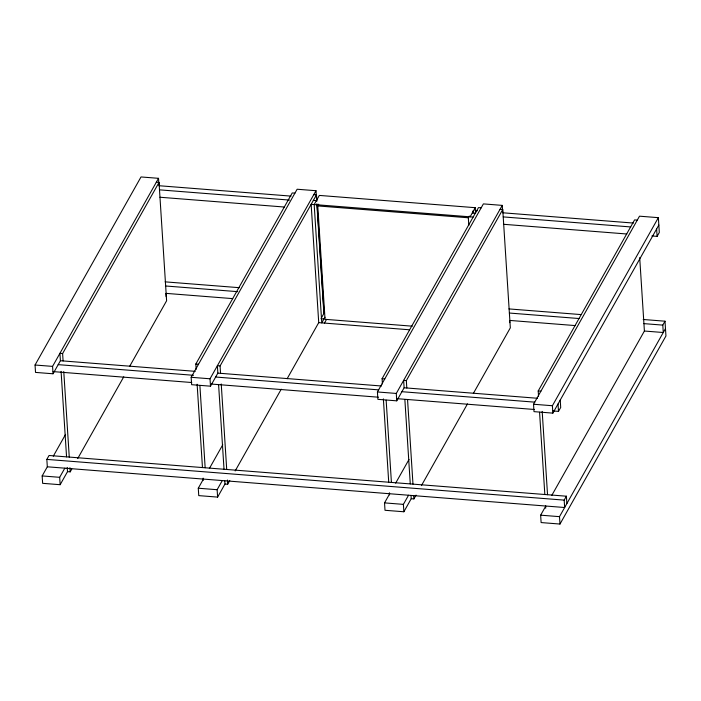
<?xml version="1.0" encoding="UTF-8"?>
<svg xmlns="http://www.w3.org/2000/svg" width="701" height="701" viewBox="0 0 701 701"><rect width="100%" height="100%" fill="white"/><g stroke="black" fill="none" stroke-linecap="round" stroke-linejoin="round"><path stroke-width="1.05" d="M156.323 182.242L159.022 182.453L62.617 353.541L59.927 353.33L60.4 360.726L53.039 373.782L35.523 372.406L35.05 365.011L141.015 176.95L158.531 178.326L159.004 185.721L291.055 196.114M53.039 373.782L52.566 366.386L158.531 178.326M67.235 467.427L67.506 471.65L60.155 484.706L42.638 483.331L42.165 475.935L47.317 466.796L46.836 459.4L49.044 455.484L566.39 496.203L566.864 503.598M53.267 456.22L65.587 434.366M60.155 484.706L59.673 477.32L64.825 468.172M67.506 471.65L70.205 471.861L71.809 469.013M77.706 458.559L123.762 376.814M129.65 366.36L166.61 300.773L159.022 182.453M196.166 369.313L195.824 364.029L292.229 192.941L294.919 193.152M313.785 194.641L316.484 194.852L220.079 365.94L217.38 365.72L217.853 373.116L210.502 386.181L191.636 384.691L191.163 377.296L297.128 189.235L315.993 190.716L316.265 194.948M210.502 386.181L210.028 378.785L315.993 190.716M412.311 326.184L325.036 319.314L317.763 205.928L318.745 204.184M224.767 480.877L224.968 484.04L217.608 497.105L198.751 495.616L198.278 488.22L203.43 479.081M209.38 468.513L222.769 444.749M217.608 497.105L217.135 489.71L222.287 480.571M224.968 484.04L227.667 484.26L229.805 480.457M235.168 470.949L281.232 389.186M287.13 378.733L318.727 322.635L311.148 204.315L473.149 217.073M321.426 317.851L324.064 313.172L317.089 204.359M324.949 317.22L321.759 322.881L314.179 204.561L319.323 195.413L475.269 207.689L475.62 213.122M324.458 323.091L326.517 319.437M468.811 225.407L468.321 217.774L469.302 216.039M470.117 216.828L475.269 207.689M382.422 383.973L382.089 378.689L478.485 207.601L481.184 207.811M500.041 209.301L502.74 209.511L406.335 380.599L403.645 380.38L404.118 387.776L396.757 400.841L377.892 399.351L377.418 391.964L483.392 203.895L502.249 205.384L502.722 212.78L633.441 223.067M396.757 400.841L396.284 393.445L502.249 205.384M411.023 495.537L411.224 498.709L403.872 511.765L385.007 510.284L384.534 502.889L389.686 493.741M395.644 483.173L409.034 459.409M403.872 511.765L403.39 504.37L408.543 495.23M411.224 498.709L413.923 498.919L416.061 495.116M421.424 485.609L467.479 403.872M473.368 393.41L510.328 327.831L502.74 209.511M538.534 396.258L538.202 390.974L634.598 219.886L637.297 220.105M658.835 225.065L552.87 413.126L534.004 411.645L533.531 404.249L639.505 216.18L658.362 217.669L659.308 232.46L657.1 236.377L651.869 235.965M552.87 413.126L552.397 405.73L658.362 217.669M553.036 410.952L558.495 411.382L560.704 407.465L560.23 400.069M643.176 319.481L665.004 321.198L665.95 335.989L559.985 524.05L541.119 522.569L540.646 515.174L545.799 506.034M551.757 495.458L644.403 331.03L639.698 257.618M47.317 466.796L564.655 507.515L564.182 500.12L566.39 496.203M644.403 331.03L663.269 332.511L662.795 325.115L665.004 321.198M559.985 524.05L559.503 516.655L665.477 328.594M475.164 210.607L477.337 210.773M313.356 200.398L316.388 200.635M472.325 212.911L475.357 213.157M159.495 189.848L289.425 200.074M503.213 216.907L630.716 226.94M317.763 205.928L468.321 217.774M159.968 197.244L284.44 207.04M503.686 224.302L626.825 233.994M165.121 281.855L239.339 287.69M508.926 308.913L580.963 314.583M165.655 285.99L237.718 291.66M509.373 313.04L579.122 318.534M643.93 323.634L662.795 325.115M166.128 293.377L232.741 298.626M509.846 320.436L575.232 325.579M320.935 318.718L323.967 318.955M318.727 322.635L409.55 329.785M195.824 364.029L198.523 364.24M382.089 378.689L384.779 378.899M538.202 390.974L540.892 391.184M60.4 360.726L195.211 371.337M217.853 373.116L381.475 385.997M404.118 387.776L537.579 398.282M58.192 364.643L193.511 375.298M215.654 377.033L378.698 389.87M401.91 391.701L534.802 402.155M35.05 365.011L52.566 366.386M191.163 377.296L210.028 378.785M377.418 391.964L396.284 393.445M533.531 404.249L552.397 405.73M53.153 371.609L191.767 382.518M211.413 384.06L378.409 397.204M396.959 398.667L534.486 409.489M46.836 459.4L564.182 500.12M42.165 475.935L59.673 477.32M198.278 488.22L217.135 489.71M384.534 502.889L403.39 504.37M540.646 515.174L559.503 516.655M656.627 228.982L657.1 236.377M558.022 403.986L558.495 411.382M542.188 411.391L547.534 494.722M539.56 412.258L544.835 494.503M545.58 506.131L545.72 508.243M509.636 320.532L509.767 322.644M472.807 211.036L472.947 213.209M406.335 380.599L406.808 387.995M407.561 399.719L412.977 484.128M413.721 495.747L413.923 498.919M404.863 399.5L410.278 483.918M386.146 400.183L391.421 482.428M383.377 398.887L388.722 482.218M389.397 492.785L389.537 494.897M316.484 194.852L316.887 201.187M316.3 195.176L316.642 200.6M316.852 203.86L323.88 313.496M220.079 365.94L220.552 373.335M221.236 383.973L226.712 469.468M227.396 480.027L227.667 484.26M218.607 384.84L224.022 469.258M199.89 385.524L205.156 467.769M197.121 384.227L202.466 467.558M203.141 478.126L203.281 480.238M165.918 293.474L166.119 296.646M62.617 353.541L63.09 360.936M63.773 371.583L69.259 457.07M69.934 467.637L70.205 471.861M61.083 371.364L66.56 456.859"/></g></svg>
